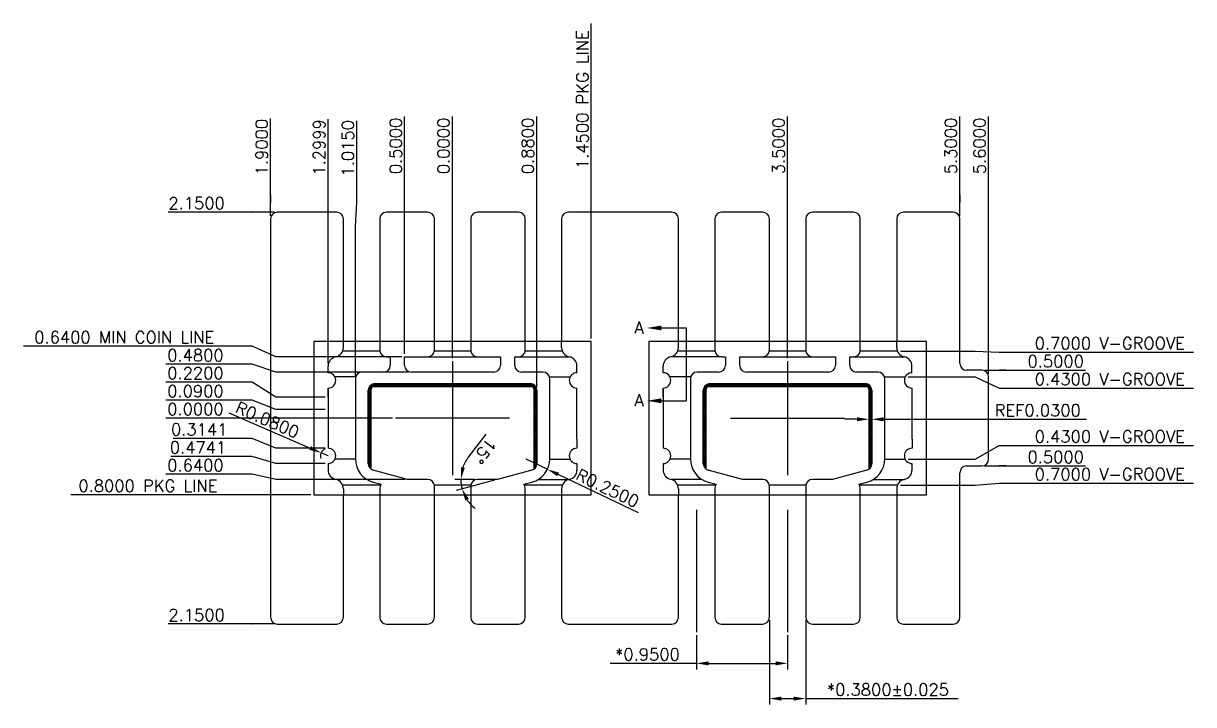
# Model space of a CAD drawing. Extents: x -90 to 178, y -447 to -133.
# Drawn here: x -89.7 to 154.8, y -275.5 to -133.2 of the extents above; entities that cross this region are included whole.
import ezdxf
from ezdxf.lldxf.tags import DXFTag

# ---------------------------------------------------------------- set-up
doc = ezdxf.new("R2010")
doc.units = 0
doc.header["$LTSCALE"] = 8
doc.header["$MEASUREMENT"] = 0
doc.layers.get('0').update_dxf_attribs({"linetype": 'CONTINUOUS'})
doc.layers.get('DEFPOINTS').update_dxf_attribs({"linetype": 'CONTINUOUS'})
for name, color, linetype in [('CEN', 1, 'CENTER'), ('coin', 3, 'CONTINUOUS'), ('DIM', 5, 'CONTINUOUS'), ('Molding area', 6, 'CONTINUOUS'), ('v-groove', 2, 'CONTINUOUS')]:
    doc.layers.add(name, color=color, linetype=linetype)
doc.styles.add('ROMANS', font='ROMANS', dxfattribs={"height": 2.5})
doc.styles.add('SIMPLEX', font='SIMPLEX', dxfattribs={"height": 2.5})
tags = doc.linetypes.add('CENTER', pattern=[2, 1.25, -0.25, 0.25, -0.25]).pattern_tags.tags
tags[10:11] = [DXFTag(74, 4), DXFTag(75, 0), DXFTag(340, '0'), DXFTag(46, 1.0), DXFTag(50, 0.0), DXFTag(44, 0.0), DXFTag(45, 0.0)]
tags[8:9] = [DXFTag(74, 4), DXFTag(75, 0), DXFTag(340, '0'), DXFTag(46, 1.0), DXFTag(50, 0.0), DXFTag(44, 0.0), DXFTag(45, 0.0)]
tags[6:7] = [DXFTag(74, 4), DXFTag(75, 0), DXFTag(340, '0'), DXFTag(46, 1.0), DXFTag(50, 0.0), DXFTag(44, 0.0), DXFTag(45, 0.0)]
tags[4:5] = [DXFTag(74, 4), DXFTag(75, 0), DXFTag(340, '0'), DXFTag(46, 1.0), DXFTag(50, 0.0), DXFTag(44, 0.0), DXFTag(45, 0.0)]
doc.dimstyles.new('Scale 20 1', dxfattribs={"dimtxt": 2.5, "dimasz": 2.5, "dimexe": 1.25, "dimexo": 0.625, "dimtad": 1, "dimdec": 4, "dimlfac": 0.05, "dimzin": 1, "dimdsep": 46, "dimtxsty": 'ROMANS', "dimcen": 2.5, "dimadec": 0, "dimazin": 0, "dimtfac": 1, "dimtdec": 4, "dimtmove": 0, "dimatfit": 3, "dimfxl": 1, "dimarcsym": 0})
doc.dimstyles.new('Scale 50 1', dxfattribs={"dimtxt": 2.5, "dimasz": 2.5, "dimexe": 1.25, "dimexo": 0.625, "dimtad": 1, "dimdec": 4, "dimlfac": 0.02, "dimzin": 1, "dimdsep": 46, "dimtxsty": 'ROMANS', "dimcen": 2.5, "dimadec": 0, "dimazin": 0, "dimtfac": 1, "dimtdec": 4, "dimtmove": 0, "dimatfit": 3, "dimfxl": 1, "dimarcsym": 0})
pattern_1 = [(45, (70, -6e-13), (-0.1767767, 0.1767767), []), (135, (70, -6e-13), (-0.1767767, -0.1767767), [])]

# ---------------------------------------------------------------- blocks, each defined once
blk = doc.blocks.new('*D0')
at = {"layer": 'DEFPOINTS', "color": 0, "transparency": 16777216}
for p in [(-1076.21, 276.23), (-1041.24, 276.23), (-1029.32, 276.23)]:
    blk.add_point(p, dxfattribs=at)
at = {"layer": 'DIM', "color": 0, "lineweight": -2, "transparency": 16777216}
for p, q in [((-1071.21, 276.23), (-1089.21, 276.23)), ((-1066.21, 276.23), (-1071.21, 276.23)), ((-1041.86, 276.23), (-1066.21, 276.23))]:
    blk.add_line(p, q, dxfattribs=at)
at = {"layer": 'DIM', "color": 0, "transparency": 16777216, "insert": (-1083.02, 278.1), "char_height": 2.5, "attachment_point": 5, "style": 'ROMANS'}
blk.add_mtext('0.0000', dxfattribs=at)
blk = doc.blocks.new('*D1')
at = {"layer": 'DEFPOINTS', "color": 0, "transparency": 16777216}
for p in [(-1029.32, 276.23), (-1076.21, 260.23), (-1058.32, 260.23)]:
    blk.add_point(p, dxfattribs=at)
at = {"layer": 'DIM', "color": 0, "lineweight": -2, "transparency": 16777216}
for p, q in [((-1071.21, 260.23), (-1109.09, 260.23)), ((-1066.21, 260.23), (-1071.21, 260.23)), ((-1058.94, 260.23), (-1066.21, 260.23))]:
    blk.add_line(p, q, dxfattribs=at)
at = {"layer": 'DIM', "color": 0, "transparency": 16777216, "insert": (-1092.96, 262.1), "char_height": 2.5, "attachment_point": 5, "style": 'ROMANS'}
blk.add_mtext('0.8000 PKG LINE', dxfattribs=at)
blk = doc.blocks.new('*D2')
at = {"layer": 'DEFPOINTS', "color": 0, "transparency": 16777216}
for p in [(-1029.32, 326.25), (-1029.32, 288.15), (-1029.32, 276.23)]:
    blk.add_point(p, dxfattribs=at)
at = {"layer": 'DIM', "color": 0, "lineweight": -2, "transparency": 16777216}
for p, q in [((-1029.32, 321.25), (-1029.32, 339.25)), ((-1029.32, 316.25), (-1029.32, 321.25)), ((-1029.32, 288.77), (-1029.32, 316.25))]:
    blk.add_line(p, q, dxfattribs=at)
at = {"layer": 'DIM', "color": 0, "transparency": 16777216, "insert": (-1031.19, 333.06), "char_height": 2.5, "attachment_point": 5, "rotation": 90, "style": 'ROMANS'}
blk.add_mtext('0.0000', dxfattribs=at)
blk = doc.blocks.new('*D3')
at = {"layer": 'DEFPOINTS', "color": 0, "transparency": 16777216}
for p in [(-978.32, 231.49), (-959.32, 231.49), (-959.32, 225.01)]:
    blk.add_point(p, dxfattribs=at)
at = {"layer": 'DIM', "color": 0, "lineweight": -2, "transparency": 16777216}
for p, q in [((-978.32, 230.87), (-978.32, 223.76)), ((-959.32, 230.87), (-959.32, 223.76)), ((-978.32, 225.01), (-996.35, 225.01)), ((-975.82, 225.01), (-961.82, 225.01))]:
    blk.add_line(p, q, dxfattribs=at)
at = {"layer": 'DIM', "color": 0, "transparency": 16777216}
for points in [[(-975.82, 225.42), (-975.82, 224.59), (-978.32, 225.01)], [(-961.82, 224.59), (-961.82, 225.42), (-959.32, 225.01)]]:
    blk.add_solid(points, dxfattribs=at)
at = {"layer": 'DIM', "color": 0, "transparency": 16777216, "insert": (-988.58, 226.88), "char_height": 2.5, "attachment_point": 5, "style": 'ROMANS'}
blk.add_mtext('*0.9500', dxfattribs=at)
blk = doc.blocks.new('*D4')
at = {"layer": 'DEFPOINTS', "color": 0, "transparency": 16777216}
for p in [(-963.12, 234.63), (-955.52, 234.63), (-955.52, 217.65)]:
    blk.add_point(p, dxfattribs=at)
at = {"layer": 'DIM', "color": 0, "lineweight": -2, "transparency": 16777216}
for p, q in [((-963.12, 234), (-963.12, 216.4)), ((-955.52, 234), (-955.52, 216.4)), ((-960.62, 217.65), (-958.02, 217.65)), ((-955.52, 217.65), (-923.67, 217.65))]:
    blk.add_line(p, q, dxfattribs=at)
at = {"layer": 'DIM', "color": 0, "transparency": 16777216}
for points in [[(-960.62, 218.06), (-960.62, 217.23), (-963.12, 217.65)], [(-958.02, 217.23), (-958.02, 218.06), (-955.52, 217.65)]]:
    blk.add_solid(points, dxfattribs=at)
at = {"layer": 'DIM', "color": 0, "transparency": 16777216, "insert": (-938.34, 219.52), "char_height": 2.5, "attachment_point": 5, "style": 'ROMANS'}
blk.add_mtext('*0.3800%%p0.025', dxfattribs=at)
blk = doc.blocks.new('*D5')
at = {"layer": 'DEFPOINTS', "color": 0, "transparency": 16777216}
for p in [(-1000.32, 326.25), (-1000.32, 292.23), (-1029.32, 276.23)]:
    blk.add_point(p, dxfattribs=at)
at = {"layer": 'DIM', "color": 0, "lineweight": -2, "transparency": 16777216}
for p, q in [((-1000.32, 321.25), (-1000.32, 358.66)), ((-1000.32, 316.25), (-1000.32, 321.25)), ((-1000.32, 292.85), (-1000.32, 316.25))]:
    blk.add_line(p, q, dxfattribs=at)
at = {"layer": 'DIM', "color": 0, "transparency": 16777216, "insert": (-1002.19, 342.76), "char_height": 2.5, "attachment_point": 5, "rotation": 90, "style": 'ROMANS'}
blk.add_mtext('1.4500 PKG LINE', dxfattribs=at)
blk = doc.blocks.new('*D6')
at = {"layer": 'DEFPOINTS', "color": 0, "transparency": 16777216}
for p in [(-959.32, 326.25), (-959.32, 288.15), (-1029.32, 276.23)]:
    blk.add_point(p, dxfattribs=at)
at = {"layer": 'DIM', "color": 0, "lineweight": -2, "transparency": 16777216}
for p, q in [((-959.32, 321.25), (-959.32, 339.25)), ((-959.32, 316.25), (-959.32, 321.25)), ((-959.32, 288.77), (-959.32, 316.25))]:
    blk.add_line(p, q, dxfattribs=at)
at = {"layer": 'DIM', "color": 0, "transparency": 16777216, "insert": (-961.19, 333.06), "char_height": 2.5, "attachment_point": 5, "rotation": 90, "style": 'ROMANS'}
blk.add_mtext('3.5000', dxfattribs=at)
blk = doc.blocks.new('*D7')
at = {"layer": 'DEFPOINTS', "color": 0, "transparency": 16777216}
for p in [(-923.32, 326.25), (-923.32, 317.83), (-1029.32, 276.23)]:
    blk.add_point(p, dxfattribs=at)
at = {"layer": 'DIM', "color": 0, "lineweight": -2, "transparency": 16777216}
for p, q in [((-923.32, 321.25), (-923.32, 339.25)), ((-923.32, 318.45), (-923.32, 322.83)), ((-923.32, 322.83), (-923.32, 321.25))]:
    blk.add_line(p, q, dxfattribs=at)
at = {"layer": 'DIM', "color": 0, "transparency": 16777216, "insert": (-925.19, 333.06), "char_height": 2.5, "attachment_point": 5, "rotation": 90, "style": 'ROMANS'}
blk.add_mtext('5.3000', dxfattribs=at)
blk = doc.blocks.new('*D8')
at = {"layer": 'DEFPOINTS', "color": 0, "transparency": 16777216}
for p in [(-917.32, 326.25), (-917.32, 284.83), (-1029.32, 276.23)]:
    blk.add_point(p, dxfattribs=at)
at = {"layer": 'DIM', "color": 0, "lineweight": -2, "transparency": 16777216}
for p, q in [((-917.32, 321.25), (-917.32, 339.25)), ((-917.32, 316.25), (-917.32, 321.25)), ((-917.32, 285.45), (-917.32, 316.25))]:
    blk.add_line(p, q, dxfattribs=at)
at = {"layer": 'DIM', "color": 0, "transparency": 16777216, "insert": (-919.19, 333.06), "char_height": 2.5, "attachment_point": 5, "rotation": 90, "style": 'ROMANS'}
blk.add_mtext('5.6000', dxfattribs=at)
blk = doc.blocks.new('*D9')
at = {"layer": 'DEFPOINTS', "color": 0, "transparency": 16777216}
for p in [(-1067.32, 326.25), (-1067.32, 317.83), (-1029.32, 276.23)]:
    blk.add_point(p, dxfattribs=at)
at = {"layer": 'DIM', "color": 0, "lineweight": -2, "transparency": 16777216}
for p, q in [((-1067.32, 321.25), (-1067.32, 338.78)), ((-1067.32, 318.45), (-1067.32, 322.83)), ((-1067.32, 322.83), (-1067.32, 321.25))]:
    blk.add_line(p, q, dxfattribs=at)
at = {"layer": 'DIM', "color": 0, "transparency": 16777216, "insert": (-1069.19, 332.82), "char_height": 2.5, "attachment_point": 5, "rotation": 90, "style": 'ROMANS'}
blk.add_mtext('1.9000', dxfattribs=at)
blk = doc.blocks.new('*D10')
at = {"layer": 'DEFPOINTS', "color": 0, "transparency": 16777216}
for p in [(-1029.32, 276.23), (-1076.21, 233.23), (-1065.92, 233.23)]:
    blk.add_point(p, dxfattribs=at)
at = {"layer": 'DIM', "color": 0, "lineweight": -2, "transparency": 16777216}
for p, q in [((-1071.21, 233.23), (-1088.74, 233.23)), ((-1066.54, 233.23), (-1071.27, 233.23)), ((-1071.27, 233.23), (-1071.21, 233.23))]:
    blk.add_line(p, q, dxfattribs=at)
at = {"layer": 'DIM', "color": 0, "transparency": 16777216, "insert": (-1082.78, 235.1), "char_height": 2.5, "attachment_point": 5, "style": 'ROMANS'}
blk.add_mtext('2.1500', dxfattribs=at)
blk = doc.blocks.new('*D11')
at = {"layer": 'DEFPOINTS', "color": 0, "transparency": 16777216}
for p in [(-1076.21, 319.23), (-1065.92, 319.23), (-1029.32, 276.23)]:
    blk.add_point(p, dxfattribs=at)
at = {"layer": 'DIM', "color": 0, "lineweight": -2, "transparency": 16777216}
for p, q in [((-1071.21, 319.23), (-1088.74, 319.23)), ((-1066.54, 319.23), (-1071.27, 319.23)), ((-1071.27, 319.23), (-1071.21, 319.23))]:
    blk.add_line(p, q, dxfattribs=at)
at = {"layer": 'DIM', "color": 0, "transparency": 16777216, "insert": (-1082.78, 321.1), "char_height": 2.5, "attachment_point": 5, "style": 'ROMANS'}
blk.add_mtext('2.1500', dxfattribs=at)
blk = doc.blocks.new('*D12')
at = {"layer": 'DEFPOINTS', "color": 0, "transparency": 16777216}
for p in [(-918.72, 286.23), (-910.11, 286.23), (-1029.32, 276.23)]:
    blk.add_point(p, dxfattribs=at)
at = {"layer": 'DIM', "color": 0, "lineweight": -2, "transparency": 16777216}
for p, q in [((-918.09, 286.23), (-913.72, 286.23)), ((-913.72, 286.23), (-915.11, 286.23)), ((-915.11, 286.23), (-897.1, 286.23))]:
    blk.add_line(p, q, dxfattribs=at)
at = {"layer": 'DIM', "color": 0, "transparency": 16777216, "insert": (-903.29, 288.1), "char_height": 2.5, "attachment_point": 5, "style": 'ROMANS'}
blk.add_mtext('0.5000', dxfattribs=at)
blk = doc.blocks.new('*D13')
at = {"layer": 'DEFPOINTS', "color": 0, "transparency": 16777216}
for p in [(-1029.32, 276.23), (-918.72, 266.23), (-910.11, 266.23)]:
    blk.add_point(p, dxfattribs=at)
at = {"layer": 'DIM', "color": 0, "lineweight": -2, "transparency": 16777216}
for p, q in [((-918.09, 266.23), (-913.72, 266.23)), ((-913.72, 266.23), (-915.11, 266.23)), ((-915.11, 266.23), (-897.1, 266.23))]:
    blk.add_line(p, q, dxfattribs=at)
at = {"layer": 'DIM', "color": 0, "transparency": 16777216, "insert": (-903.29, 268.1), "char_height": 2.5, "attachment_point": 5, "style": 'ROMANS'}
blk.add_mtext('0.5000', dxfattribs=at)
blk = doc.blocks.new('*D14')
at = {"layer": 'DEFPOINTS', "color": 0, "transparency": 16777216}
for p in [(-1076.21, 279.98), (-1055.32, 278.03), (-1029.32, 276.23)]:
    blk.add_point(p, dxfattribs=at)
at = {"layer": 'DIM', "color": 0, "lineweight": -2, "transparency": 16777216}
for p, q in [((-1071.21, 279.98), (-1089.21, 279.98)), ((-1066.21, 278.03), (-1071.21, 279.98)), ((-1055.94, 278.03), (-1066.21, 278.03))]:
    blk.add_line(p, q, dxfattribs=at)
at = {"layer": 'DIM', "color": 0, "transparency": 16777216, "insert": (-1083.02, 281.85), "char_height": 2.5, "attachment_point": 5, "style": 'ROMANS'}
blk.add_mtext('0.0900', dxfattribs=at)
blk = doc.blocks.new('*D15')
at = {"layer": 'DEFPOINTS', "color": 0, "transparency": 16777216}
for p in [(-1076.21, 283.73), (-1055.32, 280.63), (-1029.32, 276.23)]:
    blk.add_point(p, dxfattribs=at)
at = {"layer": 'DIM', "color": 0, "lineweight": -2, "transparency": 16777216}
for p, q in [((-1071.21, 283.73), (-1089.21, 283.73)), ((-1066.21, 280.63), (-1071.21, 283.73)), ((-1055.94, 280.63), (-1066.21, 280.63))]:
    blk.add_line(p, q, dxfattribs=at)
at = {"layer": 'DIM', "color": 0, "transparency": 16777216, "insert": (-1083.02, 285.6), "char_height": 2.5, "attachment_point": 5, "style": 'ROMANS'}
blk.add_mtext('0.2200', dxfattribs=at)
blk = doc.blocks.new('*D16')
at = {"layer": 'DEFPOINTS', "color": 0, "transparency": 16777216}
for p in [(-1076.21, 287.48), (-1037.92, 285.83), (-1029.32, 276.23)]:
    blk.add_point(p, dxfattribs=at)
at = {"layer": 'DIM', "color": 0, "lineweight": -2, "transparency": 16777216}
for p, q in [((-1071.21, 287.48), (-1089.21, 287.48)), ((-1066.21, 285.83), (-1071.21, 287.48)), ((-1038.54, 285.83), (-1066.21, 285.83))]:
    blk.add_line(p, q, dxfattribs=at)
at = {"layer": 'DIM', "color": 0, "transparency": 16777216, "insert": (-1083.02, 289.35), "char_height": 2.5, "attachment_point": 5, "style": 'ROMANS'}
blk.add_mtext('0.4800', dxfattribs=at)
blk = doc.blocks.new('*D17')
at = {"layer": 'DEFPOINTS', "color": 0, "transparency": 16777216}
for p in [(-1076.21, 291.23), (-1039.32, 289.03), (-1029.32, 276.23)]:
    blk.add_point(p, dxfattribs=at)
at = {"layer": 'DIM', "color": 0, "lineweight": -2, "transparency": 16777216}
for p, q in [((-1071.21, 291.23), (-1118.97, 291.23)), ((-1066.21, 289.03), (-1071.21, 291.23)), ((-1039.94, 289.03), (-1066.21, 289.03))]:
    blk.add_line(p, q, dxfattribs=at)
at = {"layer": 'DIM', "color": 0, "transparency": 16777216, "insert": (-1097.9, 293.1), "char_height": 2.5, "attachment_point": 5, "style": 'ROMANS'}
blk.add_mtext('0.6400 MIN COIN LINE', dxfattribs=at)
blk = doc.blocks.new('*D18')
at = {"layer": 'DEFPOINTS', "color": 0, "transparency": 16777216}
for p in [(-1029.32, 276.23), (-1076.21, 264.49), (-1038.6, 263.43)]:
    blk.add_point(p, dxfattribs=at)
at = {"layer": 'DIM', "color": 0, "lineweight": -2, "transparency": 16777216}
for p, q in [((-1071.21, 264.49), (-1089.21, 264.49)), ((-1066.21, 263.43), (-1071.21, 264.49)), ((-1039.22, 263.43), (-1066.21, 263.43))]:
    blk.add_line(p, q, dxfattribs=at)
at = {"layer": 'DIM', "color": 0, "transparency": 16777216, "insert": (-1083.02, 266.37), "char_height": 2.5, "attachment_point": 5, "style": 'ROMANS'}
blk.add_mtext('0.6400', dxfattribs=at)
blk = doc.blocks.new('*D19')
at = {"layer": 'DEFPOINTS', "color": 0, "transparency": 16777216}
for p in [(-1039.32, 326.25), (-1039.32, 289.03), (-1029.32, 276.23)]:
    blk.add_point(p, dxfattribs=at)
at = {"layer": 'DIM', "color": 0, "lineweight": -2, "transparency": 16777216}
for p, q in [((-1039.32, 321.25), (-1039.32, 339.25)), ((-1039.32, 316.25), (-1039.32, 321.25)), ((-1039.32, 289.65), (-1039.32, 316.25))]:
    blk.add_line(p, q, dxfattribs=at)
at = {"layer": 'DIM', "color": 0, "transparency": 16777216, "insert": (-1041.19, 333.06), "char_height": 2.5, "attachment_point": 5, "rotation": 90, "style": 'ROMANS'}
blk.add_mtext('0.5000', dxfattribs=at)
blk = doc.blocks.new('*D20')
at = {"layer": 'DEFPOINTS', "color": 0, "transparency": 16777216}
for p in [(-1049.32, 326.25), (-1049.62, 284.43), (-1029.32, 276.23)]:
    blk.add_point(p, dxfattribs=at)
at = {"layer": 'DIM', "color": 0, "lineweight": -2, "transparency": 16777216}
for p, q in [((-1049.32, 321.25), (-1049.32, 338.3)), ((-1049.62, 316.25), (-1049.32, 321.25)), ((-1049.62, 285.05), (-1049.62, 316.25))]:
    blk.add_line(p, q, dxfattribs=at)
at = {"layer": 'DIM', "color": 0, "transparency": 16777216, "insert": (-1051.19, 332.58), "char_height": 2.5, "attachment_point": 5, "rotation": 90, "style": 'ROMANS'}
blk.add_mtext('1.0150', dxfattribs=at)
blk = doc.blocks.new('*D21')
at = {"layer": 'DEFPOINTS', "color": 0, "transparency": 16777216}
for p in [(-1055.31, 326.25), (-1055.31, 287.07), (-1029.32, 276.23)]:
    blk.add_point(p, dxfattribs=at)
at = {"layer": 'DIM', "color": 0, "lineweight": -2, "transparency": 16777216}
for p, q in [((-1055.31, 321.25), (-1055.31, 338.66)), ((-1055.31, 316.25), (-1055.31, 321.25)), ((-1055.31, 287.69), (-1055.31, 316.25))]:
    blk.add_line(p, q, dxfattribs=at)
at = {"layer": 'DIM', "color": 0, "transparency": 16777216, "insert": (-1057.19, 332.76), "char_height": 2.5, "attachment_point": 5, "rotation": 90, "style": 'ROMANS'}
blk.add_mtext('1.2999', dxfattribs=at)
blk = doc.blocks.new('*D22')
at = {"layer": 'DEFPOINTS', "color": 0, "transparency": 16777216}
for p in [(-1011.72, 326.25), (-1011.72, 282.03), (-1029.32, 276.23)]:
    blk.add_point(p, dxfattribs=at)
at = {"layer": 'DIM', "color": 0, "lineweight": -2, "transparency": 16777216}
for p, q in [((-1011.72, 321.25), (-1011.72, 339.25)), ((-1011.72, 316.25), (-1011.72, 321.25)), ((-1011.72, 282.65), (-1011.72, 316.25))]:
    blk.add_line(p, q, dxfattribs=at)
at = {"layer": 'DIM', "color": 0, "transparency": 16777216, "insert": (-1013.59, 333.06), "char_height": 2.5, "attachment_point": 5, "rotation": 90, "style": 'ROMANS'}
blk.add_mtext('0.8800', dxfattribs=at)
blk = doc.blocks.new('*D23')
at = {"layer": 'DEFPOINTS', "color": 0, "transparency": 16777216}
for p in [(-936.37, 290.23), (-910.11, 289.98), (-1029.32, 276.23)]:
    blk.add_point(p, dxfattribs=at)
at = {"layer": 'DIM', "color": 0, "lineweight": -2, "transparency": 16777216}
for p, q in [((-935.74, 290.23), (-920.11, 290.23)), ((-920.11, 290.23), (-915.11, 289.98)), ((-915.11, 289.98), (-874.48, 289.98))]:
    blk.add_line(p, q, dxfattribs=at)
at = {"layer": 'DIM', "color": 0, "transparency": 16777216, "insert": (-891.98, 291.85), "char_height": 2.5, "attachment_point": 5, "style": 'ROMANS'}
blk.add_mtext('0.7000 V-GROOVE', dxfattribs=at)
blk = doc.blocks.new('*D24')
at = {"layer": 'DEFPOINTS', "color": 0, "transparency": 16777216}
for p in [(-1029.32, 276.23), (-936.37, 262.23), (-910.11, 262.63)]:
    blk.add_point(p, dxfattribs=at)
at = {"layer": 'DIM', "color": 0, "lineweight": -2, "transparency": 16777216}
for p, q in [((-935.74, 262.23), (-920.11, 262.23)), ((-920.11, 262.23), (-915.11, 262.63)), ((-915.11, 262.63), (-874.48, 262.63))]:
    blk.add_line(p, q, dxfattribs=at)
at = {"layer": 'DIM', "color": 0, "transparency": 16777216, "insert": (-891.98, 264.5), "char_height": 2.5, "attachment_point": 5, "style": 'ROMANS'}
blk.add_mtext('0.7000 V-GROOVE', dxfattribs=at)
blk = doc.blocks.new('*D25')
at = {"layer": 'DEFPOINTS', "color": 0, "transparency": 16777216}
for p in [(-1029.32, 276.23), (-1076.21, 268.24), (-1055.31, 266.75)]:
    blk.add_point(p, dxfattribs=at)
at = {"layer": 'DIM', "color": 0, "lineweight": -2, "transparency": 16777216}
for p, q in [((-1071.21, 268.24), (-1088.14, 268.24)), ((-1066.21, 266.75), (-1071.21, 268.24)), ((-1055.94, 266.75), (-1066.21, 266.75))]:
    blk.add_line(p, q, dxfattribs=at)
at = {"layer": 'DIM', "color": 0, "transparency": 16777216, "insert": (-1082.49, 270.12), "char_height": 2.5, "attachment_point": 5, "style": 'ROMANS'}
blk.add_mtext('0.4741', dxfattribs=at)
blk = doc.blocks.new('*D26')
at = {"layer": 'DEFPOINTS', "color": 0, "transparency": 16777216}
for p in [(-1029.32, 276.23), (-1076.21, 271.99), (-1055.31, 269.95)]:
    blk.add_point(p, dxfattribs=at)
at = {"layer": 'DIM', "color": 0, "lineweight": -2, "transparency": 16777216}
for p, q in [((-1071.21, 271.99), (-1087.66, 271.99)), ((-1066.21, 269.95), (-1071.21, 271.99)), ((-1055.94, 269.95), (-1066.21, 269.95))]:
    blk.add_line(p, q, dxfattribs=at)
at = {"layer": 'DIM', "color": 0, "transparency": 16777216, "insert": (-1082.25, 273.87), "char_height": 2.5, "attachment_point": 5, "style": 'ROMANS'}
blk.add_mtext('0.3141', dxfattribs=at)
blk = doc.blocks.new('*D27')
at = {"layer": 'DEFPOINTS', "color": 0, "transparency": 16777216}
for p in [(-1056.78, 268.98), (-1055.31, 268.35)]:
    blk.add_point(p, dxfattribs=at)
at = {"layer": 'DIM', "color": 0, "lineweight": -2, "transparency": 16777216}
for p, q in [((-1076.07, 277.32), (-1059.08, 269.97)), ((-1055.31, 268.35), (-1056.78, 268.98))]:
    blk.add_line(p, q, dxfattribs=at)
blk.add_arc((-1055.31, 268.35), 1.6, 112.3904, 201.3934, dxfattribs=at)
at = {"layer": 'DIM', "color": 0, "transparency": 16777216}
blk.add_solid([(-1058.91, 270.36), (-1059.24, 269.59), (-1056.78, 268.98)], dxfattribs=at)
at = {"layer": 'DIM', "color": 0, "transparency": 16777216, "insert": (-1067.98, 275.86), "char_height": 2.5, "attachment_point": 5, "rotation": 336.6311, "style": 'ROMANS'}
blk.add_mtext('R0.0800', dxfattribs=at)
blk = doc.blocks.new('*D28')
at = {"layer": 'DEFPOINTS', "color": 0, "transparency": 16777216}
for p in [(-1014.02, 267.7), (-1009.5, 265.55)]:
    blk.add_point(p, dxfattribs=at)
at = {"layer": 'DIM', "color": 0, "lineweight": -2, "transparency": 16777216}
for p, q in [((-1014.02, 267.7), (-1009.5, 265.55)), ((-990.44, 256.43), (-1007.25, 264.47))]:
    blk.add_line(p, q, dxfattribs=at)
at = {"layer": 'DIM', "color": 0, "transparency": 16777216}
blk.add_solid([(-1007.07, 264.84), (-1007.43, 264.09), (-1009.5, 265.55)], dxfattribs=at)
at = {"layer": 'DIM', "color": 0, "transparency": 16777216, "insert": (-996.91, 261.6), "char_height": 2.5, "attachment_point": 5, "rotation": 334.4445, "style": 'ROMANS'}
blk.add_mtext('R0.2500', dxfattribs=at)
blk = doc.blocks.new('*D29')
at = {"layer": 'DEFPOINTS', "color": 0, "transparency": 16777216}
for p in [(-1012.75, 265.35), (-1027.57, 263.21), (-1024.12, 263.43), (-1019.93, 263.43), (-1019.93, 263.43)]:
    blk.add_point(p, dxfattribs=at)
at = {"layer": 'DIM', "color": 0, "lineweight": -2, "transparency": 16777216}
for p, q in [((-1025.98, 268.1), (-1022.31, 272.86)), ((-1024.74, 263.43), (-1028.82, 263.43)), ((-1020.53, 263.27), (-1028.52, 261.12))]:
    blk.add_line(p, q, dxfattribs=at)
for start, end in [(142.3771, 161.1886), (180, 195), (213.8114, 232.6229)]:
    blk.add_arc((-1019.93, 263.43), 7.65, start, end, dxfattribs=at)
at = {"layer": 'DIM', "color": 0, "transparency": 16777216}
for points in [[(-1027.58, 265.96), (-1026.75, 265.83), (-1027.57, 263.43)], [(-1025.9, 259.34), (-1026.66, 259), (-1027.31, 261.45)]]:
    blk.add_solid(points, dxfattribs=at)
at = {"layer": 'DIM', "color": 0, "transparency": 16777216, "insert": (-1022.66, 269.33), "char_height": 2.5, "attachment_point": 5, "rotation": 232.3771, "style": 'ROMANS'}
blk.add_mtext('15%%d', dxfattribs=at)
blk = doc.blocks.new('*D30')
at = {"layer": 'DEFPOINTS', "color": 0, "transparency": 16777216}
for p in [(-934.75, 284.83), (-910.11, 282.48), (-1029.32, 276.23)]:
    blk.add_point(p, dxfattribs=at)
at = {"layer": 'DIM', "color": 0, "lineweight": -2, "transparency": 16777216}
for p, q in [((-934.12, 284.83), (-920.11, 284.83)), ((-920.11, 284.83), (-915.11, 282.48)), ((-915.11, 282.48), (-874.48, 282.48))]:
    blk.add_line(p, q, dxfattribs=at)
at = {"layer": 'DIM', "color": 0, "transparency": 16777216, "insert": (-891.98, 284.35), "char_height": 2.5, "attachment_point": 5, "style": 'ROMANS'}
blk.add_mtext('0.4300 V-GROOVE', dxfattribs=at)
blk = doc.blocks.new('*D31')
at = {"layer": 'DEFPOINTS', "color": 0, "transparency": 16777216}
for p in [(-1029.32, 276.23), (-910.11, 270.5), (-934.75, 267.63)]:
    blk.add_point(p, dxfattribs=at)
at = {"layer": 'DIM', "color": 0, "lineweight": -2, "transparency": 16777216}
for p, q in [((-920.11, 267.63), (-915.11, 270.5)), ((-915.11, 270.5), (-874.48, 270.5)), ((-934.12, 267.63), (-920.11, 267.63))]:
    blk.add_line(p, q, dxfattribs=at)
at = {"layer": 'DIM', "color": 0, "transparency": 16777216, "insert": (-891.98, 272.37), "char_height": 2.5, "attachment_point": 5, "style": 'ROMANS'}
blk.add_mtext('0.4300 V-GROOVE', dxfattribs=at)
blk = doc.blocks.new('*D38')
at = {"layer": 'DEFPOINTS', "color": 0, "transparency": 16777216}
for p in [(-942.32, 276.23), (-941.72, 276.23), (-941.72, 275.98)]:
    blk.add_point(p, dxfattribs=at)
at = {"layer": 'DIM', "color": 0, "lineweight": -2, "transparency": 16777216}
for p, q in [((-944.82, 275.98), (-947.32, 275.98)), ((-942.32, 275.98), (-941.72, 275.98)), ((-942.32, 275.6), (-942.32, 274.73)), ((-941.72, 275.6), (-941.72, 274.73)), ((-939.22, 275.98), (-896.83, 275.98))]:
    blk.add_line(p, q, dxfattribs=at)
at = {"layer": 'DIM', "color": 0, "transparency": 16777216}
for points in [[(-944.82, 276.4), (-944.82, 275.56), (-942.32, 275.98)], [(-939.22, 276.4), (-939.22, 275.56), (-941.72, 275.98)]]:
    blk.add_solid(points, dxfattribs=at)
at = {"layer": 'DIM', "color": 0, "transparency": 16777216, "insert": (-907.04, 277.85), "char_height": 2.5, "attachment_point": 5, "style": 'ROMANS'}
blk.add_mtext('REF0.0300', dxfattribs=at)

msp = doc.modelspace()

# ---------------------------------------------------------------- hatches: boundary and pattern name
at = {"layer": 'DIM'}
h = msp.add_hatch(dxfattribs=at)
h.set_pattern_fill('ANSI37', color=4, scale=2)
h.paths.add_polyline_path([(-17, -209.62621, -0.414213562), (-16.44, -209.06621), (0, -209.06621), (0, -208.46621), (-16.2, -208.46621, 0.414213562), (-17.6, -209.86621), (-17.6, -212.46621), (-17.6, -225.19195, 0.245392684), (-17, -226.34087)])
h = msp.add_hatch(dxfattribs=at)
h.set_pattern_fill('ANSI37', color=4, scale=2)
h.paths.add_polyline_path([(17, -209.62621, 0.414213562), (16.44, -209.06621), (0, -209.06621), (0, -208.46621), (16.2, -208.46621, -0.414213562), (17.6, -209.86621), (17.6, -212.46621), (17.6, -225.19195, -0.245392684), (17, -226.34087)])
h = msp.add_hatch(dxfattribs=at)
h.set_pattern_fill('ANSI37', color=4, scale=2)
h.set_pattern_definition(pattern_1)
h.paths.add_polyline_path([(53, -209.62621, -0.414213562), (53.56, -209.06621), (70, -209.06621), (70, -208.46621), (53.8, -208.46621, 0.414213562), (52.4, -209.86621), (52.4, -212.46621), (52.4, -225.19195, 0.245392684), (53, -226.34087)])
h = msp.add_hatch(dxfattribs=at)
h.set_pattern_fill('ANSI37', color=4, scale=2)
h.set_pattern_definition(pattern_1)
h.paths.add_polyline_path([(87, -209.62621, 0.414213562), (86.44, -209.06621), (70, -209.06621), (70, -208.46621), (86.2, -208.46621, -0.414213562), (87.6, -209.86621), (87.6, -212.46621), (87.6, -225.19195, -0.245392684), (87, -226.34087)])

# ---------------------------------------------------------------- linework, layer by layer
for p, q in [((-24.2, -172.66621), (-36.6, -172.66621)), ((-5.2, -172.66621), (-13.8, -172.66621)), ((13.8, -172.66621), (5.2, -172.66621)), ((45.8, -172.66621), (24.2, -172.66621)), ((64.8, -172.66621), (56.2, -172.66621)), ((83.8, -172.66621), (75.2, -172.66621)), ((104.6, -172.66621), (94.2, -172.66621)), ((-38, -174.06621), (-38, -257.26621)), ((-22.8, -199.66621), (-22.8, -174.06621)), ((-15.2, -174.06621), (-15.2, -199.66621)), ((-3.8, -199.66621), (-3.8, -174.06621)), ((3.8, -174.06621), (3.8, -199.66621)), ((15.2, -199.66621), (15.2, -174.06621)), ((22.8, -174.06621), (22.8, -199.66621)), ((47.2, -199.66621), (47.2, -174.06621)), ((54.8, -174.06621), (54.8, -199.66621)), ((66.2, -199.66621), (66.2, -174.06621)), ((73.8, -174.06621), (73.8, -199.66621)), ((85.2, -199.66621), (85.2, -174.06621)), ((92.8, -174.06621), (92.8, -199.66621)), ((106, -204.26621), (106, -174.06621)), ((-22.8, -200.90738), (-22.8, -199.66621)), ((-15.2, -199.66621), (-15.2, -201.46621)), ((-3.8, -201.46621), (-3.8, -199.66621)), ((3.8, -199.66621), (3.8, -201.46621)), ((15.2, -201.46621), (15.2, -199.66621)), ((22.8, -200.90738), (22.8, -199.66621)), ((47.2, -200.90738), (47.2, -199.66621)), ((54.8, -199.66621), (54.8, -201.46621)), ((66.2, -201.46621), (66.2, -199.66621)), ((73.8, -199.66621), (73.8, -201.46621)), ((85.2, -201.46621), (85.2, -199.66621)), ((92.8, -200.90738), (92.8, -199.66621)), ((-13.8, -202.86621), (-13, -202.86621)), ((-13, -202.86621), (-13, -204.66621)), ((-10, -204.66621), (-10, -202.86621)), ((-10, -202.86621), (-5.2, -202.86621)), ((5.2, -202.86621), (10, -202.86621)), ((10, -202.86621), (10, -204.66621)), ((13, -204.66621), (13, -202.86621)), ((13, -202.86621), (13.8, -202.86621)), ((56.2, -202.86621), (57, -202.86621)), ((57, -202.86621), (57, -204.66621)), ((60, -204.66621), (60, -202.86621)), ((60, -202.86621), (64.8, -202.86621)), ((75.2, -202.86621), (80, -202.86621)), ((80, -202.86621), (80, -204.66621)), ((83, -204.66621), (83, -202.86621)), ((83, -202.86621), (83.8, -202.86621)), ((-25.99925, -206.18476), (-25.99896, -204.82603)), ((25.99925, -206.18476), (25.99896, -204.82603)), ((44.00075, -206.18476), (44.00104, -204.82603)), ((95.99925, -206.18476), (95.99896, -204.82603)), ((-20.3, -207.46621), (-20.3, -224.19078)), ((-14.4, -206.06621), (-18.9, -206.06621)), ((8.6, -206.06621), (-8.6, -206.06621)), ((18.9, -206.06621), (14.4, -206.06621)), ((20.3, -209.86621), (20.3, -207.46621)), ((49.7, -207.46621), (49.7, -224.19078)), ((55.6, -206.06621), (51.1, -206.06621)), ((78.6, -206.06621), (61.4, -206.06621)), ((88.9, -206.06621), (84.4, -206.06621)), ((90.3, -209.86621), (90.3, -207.46621)), ((110.6, -205.66621), (107.4, -205.66621)), ((112, -224.26621), (112, -207.06621)), ((-26.00135, -209.38476), (-25.99976, -221.94767)), ((-26, -211.26621), (-25.99976, -209.38476)), ((-17.6, -225.19195), (-17.6, -209.86621)), ((-17.6, -212.46621), (-17.6, -209.86621)), ((-17, -226.34087), (-17, -209.62621)), ((-16.44, -209.06621), (16.44, -209.06621)), ((-16.2, -208.46621), (16.2, -208.46621)), ((17, -209.62621), (17, -226.34087)), ((17.6, -209.86621), (17.6, -225.19195)), ((20.3, -224.19078), (20.3, -209.86621)), ((26, -220.06621), (25.99976, -209.38476)), ((43.99865, -209.38476), (44.00024, -221.94767)), ((44, -211.26621), (44.00024, -209.38476)), ((52.4, -225.19195), (52.4, -209.86621)), ((52.4, -212.46621), (52.4, -209.86621)), ((53, -226.34087), (53, -209.62621)), ((53.56, -209.06621), (86.44, -209.06621)), ((53.8, -208.46621), (86.2, -208.46621)), ((87, -209.62621), (87, -226.34087)), ((87.6, -209.86621), (87.6, -225.19195)), ((90.3, -224.19078), (90.3, -209.86621)), ((96, -220.06621), (95.99976, -209.38476)), ((-20.3, -221.46621), (-20.3, -224.19078)), ((26, -220.06621), (25.99976, -221.94767)), ((49.7, -221.46621), (49.7, -224.19078)), ((96, -220.06621), (95.99976, -221.94767)), ((-25.99925, -225.14767), (-25.99896, -226.5064)), ((-9.38949, -228.46621), (-16.56235, -226.54425)), ((16.56235, -226.54425), (9.38949, -228.46621)), ((25.99925, -225.14767), (25.99896, -226.5064)), ((44.00075, -225.14767), (44.00104, -226.5064)), ((60.61051, -228.46621), (53.43765, -226.54425)), ((86.56235, -226.54425), (79.38949, -228.46621)), ((95.99925, -225.14767), (95.99896, -226.5064)), ((106, -257.26621), (106, -227.06621)), ((107.4, -225.66621), (110.6, -225.66621)), ((-16.5941, -229.02041), (-14.93182, -229.46581)), ((-5.2, -228.46621), (-9.38949, -228.46621)), ((9.38949, -228.46621), (5.2, -228.46621)), ((14.93182, -229.46581), (16.5941, -229.02041)), ((53.4059, -229.02041), (55.06818, -229.46581)), ((64.8, -228.46621), (60.61051, -228.46621)), ((79.38949, -228.46621), (75.2, -228.46621)), ((84.93182, -229.46581), (86.5941, -229.02041)), ((-22.8, -230.42505), (-22.8, -231.66621)), ((-22.8, -257.26621), (-22.8, -231.66621)), ((-15.2, -230.46621), (-15.2, -231.66621)), ((-15.2, -231.66621), (-15.2, -257.26621)), ((-3.8, -231.66621), (-3.8, -229.86621)), ((-3.8, -257.26621), (-3.8, -231.66621)), ((3.8, -229.86621), (3.8, -231.66621)), ((3.8, -231.66621), (3.8, -257.26621)), ((15.2, -231.66621), (15.2, -230.46621)), ((15.2, -257.26621), (15.2, -231.66621)), ((22.8, -230.42505), (22.8, -231.66621)), ((22.8, -231.66621), (22.8, -257.26621)), ((47.2, -230.42505), (47.2, -231.66621)), ((47.2, -257.26621), (47.2, -231.66621)), ((54.8, -230.46621), (54.8, -231.66621)), ((54.8, -231.66621), (54.8, -257.26621)), ((66.2, -231.66621), (66.2, -229.86621)), ((66.2, -257.26621), (66.2, -231.66621)), ((73.8, -229.86621), (73.8, -231.66621)), ((73.8, -231.66621), (73.8, -257.26621)), ((85.2, -231.66621), (85.2, -230.46621)), ((85.2, -257.26621), (85.2, -231.66621)), ((92.8, -230.42505), (92.8, -231.66621)), ((92.8, -231.66621), (92.8, -257.26621)), ((-36.6, -258.66621), (-24.2, -258.66621)), ((-13.8, -258.66621), (-5.2, -258.66621)), ((5.2, -258.66621), (13.8, -258.66621)), ((24.2, -258.66621), (45.8, -258.66621)), ((56.2, -258.66621), (64.8, -258.66621)), ((75.2, -258.66621), (83.8, -258.66621)), ((94.2, -258.66621), (104.6, -258.66621))]:
    msp.add_line(p, q)
for centre, radius, start, end in [((-36.6, -174.06621), 1.4, 90, 180), ((-24.2, -174.06621), 1.4, 0, 90), ((-13.8, -174.06621), 1.4, 90, 180), ((-5.2, -174.06621), 1.4, 0, 90), ((5.2, -174.06621), 1.4, 90, 180), ((13.8, -174.06621), 1.4, 0, 90), ((24.2, -174.06621), 1.4, 90, 180), ((45.8, -174.06621), 1.4, 0, 90), ((56.2, -174.06621), 1.4, 90, 180), ((64.8, -174.06621), 1.4, 0, 90), ((75.2, -174.06621), 1.4, 90, 180), ((83.8, -174.06621), 1.4, 0, 90), ((94.2, -174.06621), 1.4, 90, 180), ((104.6, -174.06621), 1.4, 0, 90), ((-23.99896, -204.82635), 2, 101.5521105, 179.9907796), ((-24.8, -200.90738), 2, 281.5521105, 0), ((-13.8, -201.46621), 1.4, 180, 270), ((-5.2, -201.46621), 1.4, 270, 0), ((5.2, -201.46621), 1.4, 180, 270), ((13.8, -201.46621), 1.4, 270, 0), ((24.8, -200.90738), 2, 180, 258.4478895), ((23.99896, -204.82635), 2, 0.0092204, 78.4478895), ((46.00104, -204.82635), 2, 101.5521105, 179.9907796), ((45.2, -200.90738), 2, 281.5521105, 0), ((56.2, -201.46621), 1.4, 180, 270), ((64.8, -201.46621), 1.4, 270, 0), ((75.2, -201.46621), 1.4, 180, 270), ((83.8, -201.46621), 1.4, 270, 0), ((94.8, -200.90738), 2, 180, 258.4478895), ((93.99896, -204.82635), 2, 0.0092204, 78.4478895), ((-14.4, -204.66621), 1.4, 270, 0), ((-8.6, -204.66621), 1.4, 180, 270), ((8.6, -204.66621), 1.4, 270, 0), ((14.4, -204.66621), 1.4, 180, 270), ((55.6, -204.66621), 1.4, 270, 0), ((61.4, -204.66621), 1.4, 180, 270), ((78.6, -204.66621), 1.4, 270, 0), ((84.4, -204.66621), 1.4, 180, 270), ((107.4, -204.26621), 1.4, 180, 270), ((-25.9995, -207.78476), 1.6, 269.9907796, 89.9907796), ((-18.9, -207.46621), 1.4, 90, 180), ((18.9, -207.46621), 1.4, 0, 90), ((25.9995, -207.78476), 1.6, 90.0092204, 270.0092204), ((44.0005, -207.78476), 1.6, 269.9907796, 89.9907796), ((51.1, -207.46621), 1.4, 90, 180), ((88.9, -207.46621), 1.4, 0, 90), ((95.9995, -207.78476), 1.6, 90.0092204, 270.0092204), ((110.6, -207.06621), 1.4, 0, 90), ((-16.2, -209.86621), 1.4, 90, 180), ((-16.44, -209.62621), 0.56, 90, 180), ((16.2, -209.86621), 1.4, 0, 90), ((16.44, -209.62621), 0.56, 0, 90), ((53.8, -209.86621), 1.4, 90, 180), ((53.56, -209.62621), 0.56, 90, 180), ((86.2, -209.86621), 1.4, 0, 90), ((86.44, -209.62621), 0.56, 0, 90), ((-25.9995, -223.54767), 1.6, 270.0092204, 90.0092204), ((25.9995, -223.54767), 1.6, 89.9907796, 269.9907796), ((44.0005, -223.54767), 1.6, 270.0092204, 90.0092204), ((95.9995, -223.54767), 1.6, 89.9907796, 269.9907796), ((-15.3, -224.19078), 5, 180, 255), ((15.3, -224.19078), 5, 285, 0), ((54.7, -224.19078), 5, 180, 255), ((85.3, -224.19078), 5, 285, 0), ((110.6, -224.26621), 1.4, 270, 0), ((-23.99896, -226.50608), 2, 180.0092204, 258.4478895), ((-16.2, -225.19195), 1.4, 180, 255), ((16.2, -225.19195), 1.4, 285, 0), ((23.99896, -226.50608), 2, 281.5521105, 359.9907796), ((46.00104, -226.50608), 2, 180.0092204, 258.4478895), ((53.8, -225.19195), 1.4, 180, 255), ((86.2, -225.19195), 1.4, 285, 0), ((93.99896, -226.50608), 2, 281.5521105, 359.9907796), ((107.4, -227.06621), 1.4, 90, 180), ((-24.8, -230.42505), 2, 0, 78.4478895), ((-13.2, -230.46621), 2, 149.9867547, 180), ((-5.2, -229.86621), 1.4, 0, 90), ((5.2, -229.86621), 1.4, 90, 180), ((13.2, -230.46621), 2, 0, 30.0132453), ((24.8, -230.42505), 2, 101.5521105, 180), ((45.2, -230.42505), 2, 0, 78.4478895), ((56.8, -230.46621), 2, 149.9867547, 180), ((64.8, -229.86621), 1.4, 0, 90), ((75.2, -229.86621), 1.4, 90, 180), ((83.2, -230.46621), 2, 0, 30.0132453), ((94.8, -230.42505), 2, 101.5521105, 180), ((-36.6, -257.26621), 1.4, 180, 270), ((-24.2, -257.26621), 1.4, 270, 0), ((-13.8, -257.26621), 1.4, 180, 270), ((-5.2, -257.26621), 1.4, 270, 0), ((5.2, -257.26621), 1.4, 180, 270), ((13.8, -257.26621), 1.4, 270, 0), ((24.2, -257.26621), 1.4, 180, 270), ((45.8, -257.26621), 1.4, 270, 0), ((56.2, -257.26621), 1.4, 180, 270), ((64.8, -257.26621), 1.4, 270, 0), ((75.2, -257.26621), 1.4, 180, 270), ((83.8, -257.26621), 1.4, 270, 0), ((94.2, -257.26621), 1.4, 180, 270), ((104.6, -257.26621), 1.4, 270, 0)]:
    msp.add_arc(centre, radius, start, end)
at = {"layer": 'CEN'}
for p, q in [((0, -203.74455), (0, -227.58788)), ((70, -203.74455), (70, -227.58788)), ((11.92166, -215.66621), (-11.92166, -215.66621)), ((58.07834, -215.66621), (81.92166, -215.66621)), ((51, -234.78908), (51, -260.40062)), ((70, -234.78908), (70, -260.40062))]:
    msp.add_line(p, q, dxfattribs=at)
at = {"layer": 'coin'}
for p, q in [((-13.8, -202.86621), (-24.39632, -202.86621)), ((-5.2, -202.86621), (5.2, -202.86621)), ((13.8, -202.86621), (24.39632, -202.86621)), ((56.2, -202.86621), (45.60368, -202.86621)), ((64.8, -202.86621), (75.2, -202.86621)), ((83.8, -202.86621), (94.39632, -202.86621)), ((-17.89242, -228.46621), (-24.39632, -228.46621)), ((17.89242, -228.46621), (24.39632, -228.46621)), ((52.10758, -228.46621), (45.60368, -228.46621)), ((87.89242, -228.46621), (94.39632, -228.46621))]:
    msp.add_line(p, q, dxfattribs=at)
at = {"layer": 'DIM'}
for p, q in [((43.60535, -196.8411), (48.83663, -196.8411)), ((48.83663, -196.8411), (48.83663, -212.04658)), ((43.60535, -212.04658), (48.83663, -212.04658))]:
    msp.add_line(p, q, dxfattribs=at)
for points in [[(40.60535, -196.8411), (43.60535, -197.3411), (43.60535, -196.3411)], [(40.60535, -212.04658), (43.60535, -212.54658), (43.60535, -211.54658)]]:
    msp.add_solid(points, dxfattribs=at)
at = {"layer": 'Molding area'}
for points in [[(29, -199.66621), (-29, -199.66621), (-29, -231.66621), (29, -231.66621)], [(99, -199.66621), (41, -199.66621), (41, -231.66621), (99, -231.66621)]]:
    msp.add_lwpolyline(points, close=True, dxfattribs=at)
at = {"layer": 'v-groove'}
for p, q in [((-15.18564, -201.66621), (-22.94955, -201.66621)), ((3.81436, -201.66621), (-3.81436, -201.66621)), ((22.94955, -201.66621), (15.18564, -201.66621)), ((54.81436, -201.66621), (47.05045, -201.66621)), ((73.81436, -201.66621), (66.18564, -201.66621)), ((92.94955, -201.66621), (85.18564, -201.66621)), ((-15.03303, -229.66621), (-22.94955, -229.66621)), ((3.81436, -229.66621), (-3.81436, -229.66621)), ((22.94955, -229.66621), (15.03303, -229.66621)), ((54.96697, -229.66621), (47.05045, -229.66621)), ((73.81436, -229.66621), (66.18564, -229.66621)), ((92.94955, -229.66621), (85.03303, -229.66621))]:
    msp.add_line(p, q, dxfattribs=at)
at = {"layer": 'v-groove', "color": 4}
for p, q in [((-20.24164, -207.06621), (-24.56993, -207.06621)), ((20.24164, -207.06621), (24.56993, -207.06621)), ((49.75836, -207.06621), (45.43007, -207.06621)), ((90.24164, -207.06621), (94.56993, -207.06621)), ((-20.24164, -224.26621), (-24.56993, -224.26621)), ((20.24164, -224.26621), (24.56993, -224.26621)), ((49.75836, -224.26621), (45.43007, -224.26621)), ((90.24164, -224.26621), (94.56993, -224.26621))]:
    msp.add_line(p, q, dxfattribs=at)

# ---------------------------------------------------------------- texts
at = {"layer": 'DIM', "style": 'SIMPLEX'}
for p in [(37.99791, -197.99399), (37.99791, -213.19948)]:
    msp.add_text('A', height=2.5, dxfattribs=at).set_placement(p)

# ---------------------------------------------------------------- dimensions: what is measured, and where the dimension line sits
at = {"layer": 'DIM'}
for feature_location, offset, dtype, text, picture, middle in [((29, -199.66621), (0, 34.0175), 1, '<> PKG LINE', '*D5', (27.125, -149.13085)), ((-10, -202.86621), (-36.89048, 2.2), 0, '<> MIN COIN LINE', '*D17', (-68.58691, -198.79121)), ((92.94955, -201.66621), (26.25976, -0.25), 0, '<> V-GROOVE', '*D23', (137.33431, -200.04121)), ((94.56993, -207.06621), (24.63938, -2.35), 0, '<> V-GROOVE', '*D30', (137.33431, -207.54121)), ((-29, -231.66621), (-17.89048, 0), 0, '<> PKG LINE', '*D1', (-63.64643, -229.79121)), ((92.94955, -229.66621), (26.25976, 0.4), 0, '<> V-GROOVE', '*D24', (137.33431, -227.39121)), ((94.56993, -224.26621), (24.63938, 2.87197), 0, '<> V-GROOVE', '*D31', (137.33431, -219.51924))]:
    dim = msp.add_ordinate_dim(feature_location=feature_location, offset=offset, dtype=dtype, origin=(0, -215.66621), text=text, dimstyle='Scale 20 1', override={"dimtmove": 1}, dxfattribs=at)
    dim.commit()
    dim.dimension.update_dxf_attribs({"geometry": picture, "text_midpoint": middle, "insert": (1029.31514, -491.8942)})
for feature_location, offset, dtype, picture, middle in [((-38, -174.06621), (0, 8.4175), 1, '*D9', (-39.875, -159.07133)), ((-25.99896, -204.82603), (-0.00033, 39.17731), 1, '*D21', (-27.87429, -159.13085)), ((-20.3, -207.46621), (0.3, 41.8175), 1, '*D20', (-21.875, -159.30942)), ((-10, -202.86621), (0, 37.2175), 1, '*D19', (-11.875, -158.83323)), ((70, -203.74455), (0, 38.09584), 1, '*D6', (68.125, -158.83323)), ((106, -174.06621), (0, 8.4175), 1, '*D7', (104.125, -158.83323)), ((112, -207.06621), (0, 41.4175), 1, '*D8', (110.125, -158.83323)), ((17.6, -209.86621), (0, 44.2175), 1, '*D22', (15.725, -158.83323)), ((-36.6, -172.66621), (-10.29048, 0), 0, '*D11', (-53.46786, -170.79121)), ((-8.6, -206.06621), (-38.29048, 1.65), 0, '*D16', (-53.70595, -202.54121)), ((-26, -211.26621), (-20.89048, 3.1), 0, '*D15', (-53.70595, -206.29121)), ((-26, -213.86621), (-20.89048, 1.95), 0, '*D14', (-53.70595, -210.04121)), ((-9.28417, -228.46621), (-37.60631, 1.06501), 0, '*D18', (-53.70595, -225.5262)), ((-36.6, -258.66621), (-10.29048, 0), 0, '*D10', (-53.46786, -256.79121)), ((-25.99925, -225.14767), (-20.89123, 1.49647), 0, '*D25', (-53.17024, -221.7762)), ((-25.99976, -221.94767), (-20.89072, 2.04647), 0, '*D26', (-52.93214, -218.0262)), ((110.6, -225.66621), (8.60931, 0), 0, '*D13', (126.02479, -223.79121))]:
    dim = msp.add_ordinate_dim(feature_location=feature_location, offset=offset, dtype=dtype, origin=(0, -215.66621), dimstyle='Scale 20 1', override={"dimtmove": 1}, dxfattribs=at)
    dim.commit()
    dim.dimension.update_dxf_attribs({"geometry": picture, "text_midpoint": middle, "insert": (1029.31514, -491.8942)})
for feature_location, offset, dtype, origin, picture, middle, set_off in [((0, -203.7445475882), (0, 38.0958372026), 1, (0, -215.6662120242), '*D2', (-1.875, -158.8332341951), (1029.3151374974, -491.8941988103)), ((110.6, -205.66621), (8.60931, 0), 0, (0, -215.66621), '*D12', (126.02479, -203.79121), (1029.31514, -491.8942)), ((-11.921664436, -215.6662120242), (-34.9688135114, 0), 0, (0, -215.6662120242), '*D0', (-53.705954138, -213.7912120242), (1029.3151374974, -491.8941988103))]:
    dim = msp.add_ordinate_dim(feature_location=feature_location, offset=offset, dtype=dtype, origin=origin, dimstyle='Scale 20 1', dxfattribs=at)
    dim.commit()
    dim.dimension.update_dxf_attribs({"geometry": picture, "text_midpoint": middle, "insert": set_off})
dim = msp.add_radius_dim(center=(-25.9995, -223.54767), mpoint=(-27.46826, -222.91303), dimstyle='Scale 20 1', dxfattribs=at)
dim.commit()
dim.dimension.update_dxf_attribs({"geometry": '*D27', "text_midpoint": (-39.40733, -217.75422), "insert": (1029.31514, -491.8942)})
for base, p1, p2, text, dimstyle, picture, middle in [((87.6, -215.9158), (87, -215.66621), (87.6, -215.66621), 'REF0.0300', 'Scale 50 1', '*D38', (122.27906, -215.9158)), ((70, -266.88595), (51, -260.40062), (70, -260.40062), '*<>', 'Scale 20 1', '*D3', (40.73214, -266.88595))]:
    dim = msp.add_linear_dim(base=base, p1=p1, p2=p2, text=text, dimstyle=dimstyle, dxfattribs=at)
    dim.commit()
    dim.dimension.update_dxf_attribs({"geometry": picture, "text_midpoint": middle, "dimtype": 128, "insert": (1029.31514, -491.8942)})
dim = msp.add_angular_dim_2l(base=(1.7438, -228.68407), line1=((9.38949, -228.46621), (5.2, -228.46621)), line2=((16.56235, -226.54425), (9.38949, -228.46621)), dimstyle='Scale 20 1', dxfattribs=at)
dim.commit()
dim.dimension.update_dxf_attribs({"geometry": '*D29', "text_midpoint": (6.6514, -222.56068), "insert": (1029.31514, -491.8942)})
dim = msp.add_radius_dim(center=(15.3, -224.19078), mpoint=(19.81084, -226.3477), dimstyle='Scale 20 1', dxfattribs=at)
dim.commit()
dim.dimension.update_dxf_attribs({"geometry": '*D28', "text_midpoint": (22.04976, -227.41828), "dimtype": 132, "insert": (1029.31514, -491.8942)})
dim = msp.add_linear_dim(base=(73.8, -274.24603), p1=(66.2, -257.26621), p2=(73.8, -257.26621), text='*<>', dimstyle='Scale 20 1', override={"dimtol": 1, "dimtp": 0.025, "dimtm": 0.025}, dxfattribs=at)
dim.commit()
dim.dimension.update_dxf_attribs({"geometry": '*D4', "text_midpoint": (90.97262, -274.24603), "dimtype": 128, "insert": (1029.31514, -491.8942)})

doc.saveas('drawing.dxf')
